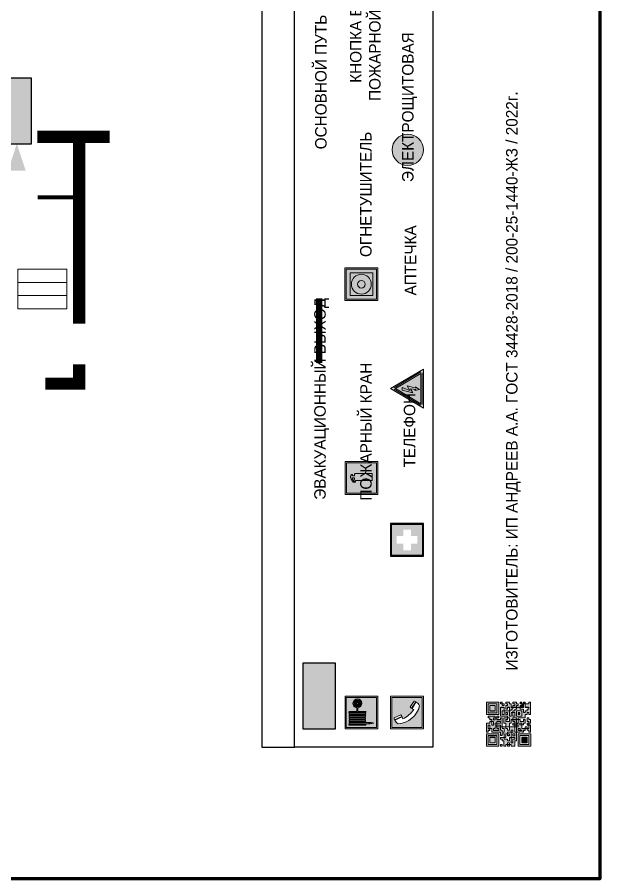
# Model space of a CAD drawing. Header units: millimetres. Extents: x 13810 to 67229, y 12374 to 21950.
# Drawn here: x 19878.1 to 20020.4, y 20266.5 to 20477 of the extents above; entities that cross this region are included whole.
import ezdxf

# ---------------------------------------------------------------- set-up
doc = ezdxf.new("R2010")
doc.units = ezdxf.units.MM
doc.layers.add('План_Штампы', color=7, linetype='Continuous')
doc.styles.add('обычный', font='arial.ttf')

# ---------------------------------------------------------------- blocks, each defined once
blk = doc.blocks.new('A$C7B4425F7')
at = {"true_color": 0xffffff}
blk.add_hatch(color=7, dxfattribs=at).paths.add_polyline_path([(0, 0), (-16, 0), (-16, -8), (0, -8)])
h = blk.add_hatch(color=126)
h.paths.add_polyline_path([(-0.2, -0.2), (-15.8, -0.2), (-15.8, -7.8), (-0.2, -7.8)])
h.paths.add_polyline_path([(-11.76, -2.03), (-11.76, -3.66), (-11.17, -3.66, -0.568275), (-11.17, -6.18), (-12.58, -6.18), (-12.58, -2.03)], flags=16)
h.paths.add_polyline_path([(-13.33, -4.12, -0.495768), (-13.59, -6.18), (-15.03, -6.18), (-15.03, -2.03), (-13.59, -2.03, -0.487973)], flags=16)
h.paths.add_polyline_path([(-10.25, -2.03), (-9.48, -2.03), (-9.48, -6.18), (-10.25, -6.18)], flags=16)
h.paths.add_polyline_path([(-13.84, -3.69), (-14.24, -3.69), (-14.24, -3.03), (-13.9, -3.03, -0.692621)], flags=0)
h.paths.add_polyline_path([(-9.15, -2.03), (-8.4, -2.03), (-8.04, -3.07), (-7.68, -2.03), (-6.93, -2.03), (-7.64, -4.1), (-6.93, -6.18), (-7.68, -6.18), (-8.04, -5.14), (-8.4, -6.18), (-9.15, -6.18), (-8.44, -4.1)], flags=16)
h.paths.add_polyline_path([(-11.76, -4.46), (-11.42, -4.46, -0.692621), (-11.36, -5.12), (-11.76, -5.12)], flags=0)
h.paths.add_polyline_path([(-13.9, -5.2), (-14.24, -5.2), (-14.24, -4.55), (-13.84, -4.55, -0.708038)], flags=0)
edge = h.paths.add_edge_path(flags=16)
edge.add_ellipse((-5.51, -4.08), major_axis=(0, 2.05), ratio=0.586184, start_angle=0, end_angle=360)
edge = h.paths.add_edge_path(flags=0)
edge.add_ellipse((-5.51, -4.08), major_axis=(0, 1.14), ratio=0.454828, start_angle=0, end_angle=360)
h.paths.add_polyline_path([(-4.13, -4.96, 0.377264), (-3.48, -4.52, 0.0555), (-3.16, -2.03), (-1.66, -2.03), (-1.66, -4.96), (-0.96, -4.96), (-0.96, -7.01), (-1.75, -7.01), (-1.75, -6.18), (-3.3, -6.18), (-3.3, -7.02), (-4.13, -7.02)], flags=16)
h.paths.add_polyline_path([(-2.73, -2.91), (-2.28, -2.91), (-2.28, -4.96), (-3.05, -4.96, 0.079136)], flags=0)
at = {"color": 126}
blk.add_lwpolyline([(-16, -8), (0, -8), (0, 0), (-16, 0)], close=True, dxfattribs=at)
blk = doc.blocks.new('QR')
at = {"lineweight": 0}
h = blk.add_hatch(color=256, dxfattribs=at)
h.dxf.hatch_style = 1
h.paths.add_polyline_path([(9241.16, 2687.38), (9242.01, 2687.38), (9242.01, 2687.83), (9241.59, 2687.83), (9241.59, 2688.68), (9239.45, 2688.68), (9239.45, 2688.25), (9239.86, 2688.25), (9239.86, 2687.83), (9240.29, 2687.83), (9240.29, 2688.25), (9241.16, 2688.25), (9241.16, 2687.83), (9240.29, 2687.83), (9240.29, 2687.38), (9239.45, 2687.38), (9239.45, 2685.22), (9238.57, 2685.22), (9238.57, 2684.8), (9239.02, 2684.8), (9239.02, 2684.37), (9238.13, 2684.37), (9238.13, 2683.92), (9239.02, 2683.92), (9239.02, 2683.5), (9239.44, 2683.5), (9239.44, 2682.64), (9239.87, 2682.64), (9239.87, 2682.18), (9239.44, 2682.18), (9239.44, 2682.64), (9238.13, 2682.64), (9238.13, 2681.76), (9237.71, 2681.76), (9237.71, 2682.64), (9238.13, 2682.64), (9238.13, 2683.07), (9237.27, 2683.07), (9237.27, 2683.51), (9237.71, 2683.51), (9237.71, 2684.37), (9238.13, 2684.37), (9238.13, 2685.22), (9237.71, 2685.22), (9237.71, 2684.8), (9237.28, 2684.8), (9237.28, 2684.38), (9235.98, 2684.38), (9235.98, 2683.92), (9236.4, 2683.92), (9236.4, 2683.49), (9236.84, 2683.49), (9236.84, 2683.07), (9236.4, 2683.07), (9236.4, 2682.64), (9235.98, 2682.64), (9235.98, 2681.76), (9237.29, 2681.76), (9237.29, 2681.33), (9239.43, 2681.33), (9239.43, 2681.76), (9240.74, 2681.76), (9240.74, 2683.05), (9239.87, 2683.05), (9239.87, 2683.5), (9240.29, 2683.5), (9240.29, 2683.91), (9240.74, 2683.91), (9240.74, 2684.81), (9240.29, 2684.81), (9240.29, 2684.79), (9240.29, 2684.37), (9239.45, 2684.37), (9239.45, 2684.8), (9239.87, 2684.8), (9239.87, 2685.21), (9240.74, 2685.21), (9240.74, 2686.1), (9240.29, 2686.1), (9240.29, 2685.64), (9239.86, 2685.64), (9239.86, 2686.95), (9240.29, 2686.95), (9240.29, 2686.52), (9240.74, 2686.52), (9240.74, 2686.1), (9241.16, 2686.1), (9241.16, 2686.53), (9241.59, 2686.53), (9241.59, 2686.1), (9242.02, 2686.1), (9242.02, 2685.21), (9241.59, 2685.21), (9241.59, 2686.1), (9241.16, 2686.1), (9241.16, 2685.21), (9240.74, 2685.21), (9240.74, 2684.81), (9242.89, 2684.81), (9242.89, 2685.22), (9242.47, 2685.22), (9242.47, 2686.11), (9242.89, 2686.11), (9242.89, 2686.52), (9242.46, 2686.52), (9242.46, 2686.95), (9242.89, 2686.95), (9242.89, 2686.52), (9243.32, 2686.52), (9243.32, 2688.26), (9242.9, 2688.26), (9242.9, 2687.83), (9242.47, 2687.83), (9242.47, 2687.38), (9242.01, 2687.38), (9242.01, 2686.94), (9241.16, 2686.94)])
h.paths.add_polyline_path([(9239.02, 2682.18), (9239.02, 2681.76), (9238.54, 2681.76), (9238.54, 2682.18)], flags=16)
h.paths.add_polyline_path([(9237.27, 2682.65), (9237.27, 2682.19), (9236.83, 2682.19), (9236.83, 2682.65)], flags=16)
h = blk.add_hatch(color=256, dxfattribs=at)
h.dxf.hatch_style = 1
h.paths.add_polyline_path([(9238.15, 2687.83), (9236.83, 2687.83), (9236.83, 2686.52), (9238.15, 2686.52)], flags=0)
h.paths.add_polyline_path([(9239.01, 2685.65), (9239.01, 2688.68), (9235.98, 2688.68), (9235.98, 2685.65)])
h.paths.add_polyline_path([(9236.41, 2686.1), (9236.41, 2688.26), (9238.56, 2688.26), (9238.56, 2686.1)], flags=16)
h.paths.add_polyline_path([(9236.83, 2686.52), (9236.83, 2687.83), (9238.15, 2687.83), (9238.15, 2686.52)], flags=0)
h = blk.add_hatch(color=256, dxfattribs=at)
h.dxf.hatch_style = 1
h.paths.add_polyline_path([(9238.15, 2686.52), (9238.15, 2687.83), (9236.83, 2687.83), (9236.83, 2686.52)])
h.paths.add_polyline_path([(9245.91, 2686.52), (9245.91, 2687.83), (9244.59, 2687.83), (9244.59, 2686.52)], flags=0)
h.paths.add_polyline_path([(9246.77, 2685.65), (9246.77, 2688.68), (9243.74, 2688.68), (9243.74, 2685.65)])
h.paths.add_polyline_path([(9244.17, 2686.1), (9244.17, 2688.26), (9246.32, 2688.26), (9246.32, 2686.1)], flags=16)
h.paths.add_polyline_path([(9244.59, 2686.52), (9244.59, 2687.83), (9245.91, 2687.83), (9245.91, 2686.52)], flags=0)
h = blk.add_hatch(color=256, dxfattribs=at)
h.dxf.hatch_style = 1
h.paths.add_polyline_path([(9240.75, 2681.76), (9240.75, 2681.35), (9241.17, 2681.35), (9241.17, 2681.76)])
h.paths.add_polyline_path([(9241.6, 2682.18), (9241.17, 2682.18), (9241.17, 2681.76), (9241.6, 2681.76)])
h.paths.add_polyline_path([(9242.47, 2681.34), (9242.47, 2682.19), (9242.02, 2682.19), (9242.02, 2681.76), (9241.6, 2681.76), (9241.6, 2681.34)])
h.paths.add_polyline_path([(9239.87, 2678.3), (9239.44, 2678.3), (9239.44, 2677.89), (9241.17, 2677.89), (9241.17, 2678.3), (9240.28, 2678.3), (9240.28, 2678.73), (9239.87, 2678.73)])
h.paths.add_polyline_path([(9240.75, 2678.73), (9240.75, 2679.19), (9240.28, 2679.19), (9240.28, 2678.73)])
h.paths.add_polyline_path([(9241.6, 2678.73), (9241.17, 2678.73), (9241.17, 2678.3), (9241.6, 2678.3)])
h.paths.add_polyline_path([(9242.02, 2678.3), (9241.6, 2678.3), (9241.6, 2677.89), (9242.48, 2677.89), (9242.48, 2678.31), (9242.9, 2678.31), (9242.9, 2678.73), (9242.02, 2678.73)])
h.paths.add_polyline_path([(9246.36, 2684.37), (9246.36, 2684.79), (9245.93, 2684.79), (9245.93, 2684.37)])
h.paths.add_polyline_path([(9246.78, 2685.2), (9246.36, 2685.2), (9246.36, 2684.79), (9246.78, 2684.79)])
h.paths.add_polyline_path([(9245.91, 2687.83), (9244.59, 2687.83), (9244.59, 2686.52), (9245.91, 2686.52)])
h = blk.add_hatch(color=256, dxfattribs=at)
h.dxf.hatch_style = 1
h.paths.add_polyline_path([(9243.32, 2686.11), (9242.89, 2686.11), (9242.89, 2685.64), (9243.32, 2685.64)])
h.paths.add_polyline_path([(9239.02, 2683.07), (9239.02, 2683.5), (9238.56, 2683.5), (9238.56, 2683.07)])
h.paths.add_polyline_path([(9236.4, 2684.8), (9236.4, 2685.22), (9235.98, 2685.22), (9235.98, 2684.8)])
h.paths.add_polyline_path([(9236.4, 2683.07), (9236.4, 2683.49), (9235.98, 2683.49), (9235.98, 2683.07)])
h = blk.add_hatch(color=256, dxfattribs=at)
h.dxf.hatch_style = 1
h.paths.add_polyline_path([(9243.32, 2682.64), (9243.32, 2683.07), (9244.62, 2683.07), (9244.62, 2684.37), (9243.74, 2684.37), (9243.74, 2684.8), (9244.62, 2684.8), (9244.62, 2684.37), (9245.48, 2684.37), (9245.48, 2685.22), (9243.32, 2685.22), (9243.32, 2683.5), (9242.89, 2683.5), (9242.89, 2683.06), (9242.01, 2683.06), (9242.01, 2683.91), (9242.47, 2683.91), (9242.47, 2683.5), (9242.89, 2683.5), (9242.89, 2684.38), (9241.59, 2684.38), (9241.59, 2683.91), (9240.74, 2683.91), (9240.74, 2683.05), (9241.59, 2683.05), (9241.59, 2682.64), (9242.47, 2682.64), (9242.47, 2682.19), (9242.91, 2682.19), (9242.91, 2681.34), (9242.48, 2681.34), (9242.48, 2680.91), (9242.91, 2680.91), (9242.91, 2679.17), (9243.75, 2679.17), (9243.75, 2678.73), (9244.2, 2678.73), (9244.2, 2678.3), (9243.75, 2678.3), (9243.75, 2677.88), (9246.78, 2677.88), (9246.78, 2678.3), (9246.35, 2678.3), (9246.35, 2679.19), (9245.48, 2679.19), (9245.48, 2678.31), (9245.05, 2678.31), (9245.05, 2678.73), (9244.62, 2678.73), (9244.62, 2679.19), (9244.2, 2679.19), (9244.2, 2679.61), (9245.05, 2679.61), (9245.05, 2680.46), (9245.48, 2680.46), (9245.48, 2681.34), (9245.04, 2681.34), (9245.04, 2681.76), (9244.63, 2681.76), (9244.63, 2682.19), (9244.21, 2682.19), (9244.21, 2681.76), (9243.32, 2681.76), (9243.32, 2682.19), (9244.21, 2682.19), (9244.21, 2682.64)])
h.paths.add_polyline_path([(9243.75, 2683.49), (9243.75, 2683.92), (9244.21, 2683.92), (9244.21, 2683.49)], flags=16)
h.paths.add_polyline_path([(9243.32, 2681.34), (9244.63, 2681.34), (9244.63, 2680.04), (9243.32, 2680.04)], flags=16)
h.paths.add_polyline_path([(9243.76, 2680.89), (9244.18, 2680.89), (9244.18, 2680.48), (9243.76, 2680.48)], flags=0)
h = blk.add_hatch(color=256, dxfattribs=at)
h.dxf.hatch_style = 1
h.paths.add_polyline_path([(9246.36, 2683.07), (9246.78, 2683.07), (9246.78, 2683.92), (9246.36, 2683.92), (9246.36, 2683.49), (9245.92, 2683.49), (9245.92, 2683.92), (9245.06, 2683.92), (9245.06, 2683.49), (9245.48, 2683.49), (9245.48, 2683.07), (9244.62, 2683.07), (9244.62, 2682.65), (9245.05, 2682.65), (9245.05, 2682.18), (9245.48, 2682.18), (9245.48, 2682.65), (9246.36, 2682.65)])
h.paths.add_polyline_path([(9246.78, 2682.18), (9246.36, 2682.18), (9246.36, 2681.75), (9245.92, 2681.75), (9245.92, 2682.18), (9245.48, 2682.18), (9245.48, 2681.34), (9245.48, 2681.34), (9245.94, 2681.34), (9245.94, 2680.91), (9246.36, 2680.91), (9246.36, 2681.34), (9246.78, 2681.34)])
h = blk.add_hatch(color=256, dxfattribs=at)
h.dxf.hatch_style = 1
h.paths.add_polyline_path([(9235.98, 2680.9), (9235.98, 2677.86), (9239.02, 2677.86), (9239.02, 2680.9)])
h.paths.add_polyline_path([(9238.57, 2680.48), (9238.57, 2678.32), (9236.41, 2678.32), (9236.41, 2680.48)], flags=16)
h.paths.add_polyline_path([(9238.15, 2680.05), (9238.15, 2678.74), (9236.83, 2678.74), (9236.83, 2680.05)], flags=0)
h = blk.add_hatch(color=256, dxfattribs=at)
h.dxf.hatch_style = 1
h.paths.add_polyline_path([(9238.15, 2680.05), (9236.83, 2680.05), (9236.83, 2678.74), (9238.15, 2678.74)])
h = blk.add_hatch(color=256, dxfattribs=at)
h.dxf.hatch_style = 1
h.paths.add_polyline_path([(9242.02, 2680.46), (9242.48, 2680.46), (9242.48, 2680.91), (9241.58, 2680.91), (9241.58, 2681.35), (9241.17, 2681.35), (9241.17, 2680.91), (9240.75, 2680.91), (9240.75, 2681.33), (9239.43, 2681.33), (9239.43, 2680.46), (9239.86, 2680.46), (9239.86, 2680.92), (9240.3, 2680.92), (9240.3, 2680.46), (9239.86, 2680.46), (9239.86, 2680.04), (9239.44, 2680.04), (9239.44, 2679.62), (9239.86, 2679.62), (9239.86, 2679.19), (9240.29, 2679.19), (9240.29, 2680.03), (9241.18, 2680.03), (9241.18, 2680.47), (9241.6, 2680.47), (9241.6, 2680.03), (9241.18, 2680.03), (9241.18, 2679.61), (9241.6, 2679.61), (9241.6, 2679.19), (9242.47, 2679.19), (9242.47, 2679.6), (9242.02, 2679.6)])
h = blk.add_hatch(color=256, dxfattribs=at)
h.dxf.hatch_style = 1
h.paths.add_polyline_path([(9244.18, 2680.48), (9244.18, 2680.89), (9243.76, 2680.89), (9243.76, 2680.48)])
h = blk.add_hatch(color=256, dxfattribs=at)
h.dxf.hatch_style = 1
h.paths.add_polyline_path([(9245.93, 2680.04), (9245.93, 2680.46), (9245.48, 2680.46), (9245.48, 2679.62), (9246.35, 2679.62), (9246.35, 2680.04)])
h.paths.add_polyline_path([(9246.78, 2680.04), (9246.78, 2680.46), (9246.35, 2680.46), (9246.35, 2680.04)])
h.paths.add_polyline_path([(9246.78, 2679.18), (9246.78, 2679.62), (9246.35, 2679.62), (9246.35, 2679.18)])
for points in [[(9237.71, 2685.22), (9238.13, 2685.22), (9238.13, 2684.37), (9237.71, 2684.37), (9237.71, 2683.51), (9237.27, 2683.51), (9237.27, 2683.07), (9238.13, 2683.07), (9238.13, 2682.64), (9237.71, 2682.64), (9237.71, 2681.76), (9238.13, 2681.76), (9238.13, 2682.64), (9239.44, 2682.64), (9239.44, 2683.5), (9239.02, 2683.5), (9239.02, 2683.07), (9238.56, 2683.07), (9238.56, 2683.5), (9239.02, 2683.5), (9239.02, 2683.92), (9238.13, 2683.92), (9238.13, 2684.37), (9239.02, 2684.37), (9239.02, 2684.8), (9238.57, 2684.8), (9238.57, 2685.22), (9239.45, 2685.22), (9239.45, 2687.38), (9240.29, 2687.38), (9240.29, 2687.83), (9239.86, 2687.83), (9239.86, 2688.25), (9239.45, 2688.25), (9239.45, 2688.68), (9241.59, 2688.68), (9241.59, 2687.83), (9242.01, 2687.83), (9242.01, 2687.38), (9242.47, 2687.38), (9242.47, 2687.83), (9242.9, 2687.83), (9242.9, 2688.26), (9243.32, 2688.26), (9243.32, 2686.52), (9242.89, 2686.52), (9242.89, 2686.11), (9243.32, 2686.11), (9243.32, 2685.64), (9242.89, 2685.64), (9242.89, 2686.11), (9242.47, 2686.11), (9242.47, 2685.22), (9242.89, 2685.22), (9242.89, 2684.81), (9240.74, 2684.81), (9240.74, 2683.91), (9241.59, 2683.91), (9241.59, 2684.38), (9242.89, 2684.38), (9242.89, 2683.5), (9242.47, 2683.5), (9242.47, 2683.91), (9242.01, 2683.91), (9242.01, 2683.06), (9242.89, 2683.06), (9242.89, 2683.5), (9243.32, 2683.5), (9243.32, 2685.22), (9245.48, 2685.22), (9245.48, 2684.37), (9244.62, 2684.37), (9244.62, 2683.07), (9245.48, 2683.07), (9245.48, 2683.49), (9245.06, 2683.49), (9245.06, 2683.92), (9245.92, 2683.92), (9245.92, 2683.49), (9246.36, 2683.49), (9246.36, 2683.92), (9246.78, 2683.92), (9246.78, 2683.07), (9246.36, 2683.07), (9246.36, 2682.65), (9245.48, 2682.65), (9245.48, 2682.18), (9245.92, 2682.18), (9245.92, 2681.75), (9246.36, 2681.75), (9246.36, 2682.18), (9246.78, 2682.18), (9246.78, 2681.34), (9246.36, 2681.34), (9246.36, 2680.91), (9245.94, 2680.91), (9245.94, 2681.34), (9245.48, 2681.34), (9245.48, 2680.46), (9245.93, 2680.46), (9245.93, 2680.04), (9246.35, 2680.04), (9246.35, 2680.46), (9246.78, 2680.46), (9246.78, 2680.04), (9246.78, 2680.04), (9246.35, 2680.04), (9246.35, 2679.62), (9246.78, 2679.62), (9246.78, 2679.18), (9246.35, 2679.18), (9246.35, 2678.3), (9246.78, 2678.3), (9246.78, 2677.88), (9243.75, 2677.88), (9243.75, 2678.3), (9244.2, 2678.3), (9244.2, 2678.73), (9243.75, 2678.73), (9243.75, 2679.17), (9242.91, 2679.17), (9242.91, 2680.91), (9242.48, 2680.91), (9242.48, 2680.46), (9242.02, 2680.46), (9242.02, 2679.6), (9242.47, 2679.6), (9242.47, 2679.19), (9241.6, 2679.19), (9241.6, 2679.61), (9241.18, 2679.61), (9241.18, 2680.03), (9240.29, 2680.03), (9240.29, 2679.19), (9240.75, 2679.19), (9240.75, 2678.73), (9240.28, 2678.73), (9240.28, 2678.3), (9241.17, 2678.3), (9241.17, 2678.73), (9241.6, 2678.73), (9241.6, 2678.3), (9242.02, 2678.3), (9242.02, 2678.73), (9242.9, 2678.73), (9242.9, 2678.31), (9242.48, 2678.31), (9242.48, 2677.89), (9241.6, 2677.89), (9241.6, 2678.3), (9241.17, 2678.3), (9241.17, 2677.89), (9239.44, 2677.89), (9239.44, 2678.3), (9239.87, 2678.3), (9239.87, 2678.73), (9240.28, 2678.73), (9240.28, 2679.19), (9240.29, 2679.19), (9239.86, 2679.19), (9239.86, 2679.62), (9239.44, 2679.62), (9239.44, 2680.04), (9239.86, 2680.04), (9239.86, 2680.46), (9239.43, 2680.46), (9239.43, 2681.33), (9237.29, 2681.33), (9237.29, 2681.76), (9235.98, 2681.76), (9235.98, 2682.64), (9236.4, 2682.64), (9236.4, 2683.07), (9235.98, 2683.07), (9235.98, 2683.49), (9236.4, 2683.49), (9236.4, 2683.92), (9235.98, 2683.92), (9235.98, 2684.38), (9237.28, 2684.38), (9237.28, 2684.8), (9237.71, 2684.8), (9237.71, 2685.22), (9237.92, 2685.22)], [(9240.74, 2686.1), (9240.74, 2686.52), (9240.29, 2686.52), (9240.29, 2686.95), (9239.86, 2686.95), (9239.86, 2685.64), (9240.29, 2685.64), (9240.29, 2686.1), (9240.74, 2686.1), (9240.74, 2686.52)], [(9240.74, 2685.21), (9239.87, 2685.21), (9239.87, 2684.8), (9239.45, 2684.8), (9239.45, 2684.37), (9240.29, 2684.37), (9240.29, 2684.79), (9240.29, 2684.81), (9240.74, 2684.81), (9240.74, 2685.21), (9239.87, 2685.21)], [(9244.62, 2684.37), (9244.62, 2684.8), (9243.74, 2684.8), (9243.74, 2684.37), (9244.62, 2684.37)], [(9240.74, 2683.05), (9240.74, 2681.76), (9239.43, 2681.76), (9239.43, 2681.33), (9240.75, 2681.33), (9240.75, 2681.35), (9240.75, 2680.91), (9241.17, 2680.91), (9241.17, 2681.35), (9241.58, 2681.35), (9241.58, 2680.91), (9242.48, 2680.91), (9242.48, 2681.34), (9242.91, 2681.34), (9242.91, 2682.19), (9242.47, 2682.19), (9242.47, 2682.64), (9241.59, 2682.64), (9241.59, 2683.05), (9240.74, 2683.05)], [(9240.74, 2683.91), (9240.29, 2683.91), (9240.29, 2683.5), (9239.87, 2683.5), (9239.87, 2683.05), (9240.74, 2683.05), (9240.74, 2683.91)], [(9241.6, 2681.76), (9242.02, 2681.76), (9242.02, 2682.19), (9242.47, 2682.19), (9242.47, 2681.34), (9241.6, 2681.34), (9241.6, 2681.76)], [(9244.62, 2683.07), (9243.32, 2683.07), (9243.32, 2682.64), (9244.21, 2682.64), (9244.21, 2682.19), (9243.32, 2682.19), (9243.32, 2681.76), (9244.21, 2681.76), (9244.21, 2682.19), (9244.63, 2682.19), (9244.63, 2681.76), (9245.04, 2681.76), (9245.04, 2681.34), (9245.48, 2681.34)], [(9245.48, 2682.18), (9245.05, 2682.18), (9245.05, 2682.65), (9244.62, 2682.65), (9244.62, 2683.07)], [(9245.48, 2682.18), (9245.48, 2681.34)], [(9239.86, 2680.46), (9239.86, 2680.92), (9240.3, 2680.92), (9240.3, 2680.46), (9239.86, 2680.46)], [(9245.48, 2680.46), (9245.05, 2680.46), (9245.05, 2679.61), (9244.2, 2679.61), (9244.2, 2679.19), (9244.62, 2679.19), (9244.62, 2678.73), (9245.05, 2678.73), (9245.05, 2678.31), (9245.48, 2678.31), (9245.48, 2679.19), (9246.35, 2679.19), (9246.35, 2679.07)], [(9246.35, 2679.62), (9245.48, 2679.62), (9245.48, 2680.46)], [(9245.48, 2680.46), (9245.48, 2679.62), (9246.35, 2679.62), (9246.35, 2680.04), (9245.93, 2680.04), (9245.93, 2680.46), (9245.48, 2680.46), (9245.48, 2679.62)], [(9246.35, 2679.62), (9246.35, 2679.18)]]:
    blk.add_lwpolyline(points, dxfattribs=at)
for points in [[(9235.98, 2685.65), (9239.01, 2685.65), (9239.01, 2688.68), (9235.98, 2688.68)], [(9243.74, 2685.65), (9246.77, 2685.65), (9246.77, 2688.68), (9243.74, 2688.68)], [(9236.41, 2688.26), (9238.56, 2688.26), (9238.56, 2686.1), (9236.41, 2686.1)], [(9236.83, 2687.83), (9238.15, 2687.83), (9238.15, 2686.52), (9236.83, 2686.52)], [(9240.29, 2687.83), (9241.16, 2687.83), (9241.16, 2688.25), (9240.29, 2688.25)], [(9240.29, 2688.25), (9241.16, 2688.25), (9241.16, 2687.83), (9240.29, 2687.83)], [(9242.01, 2687.38), (9241.16, 2687.38), (9241.16, 2686.94), (9242.01, 2686.94)], [(9241.16, 2687.38), (9242.01, 2687.38), (9242.01, 2686.94), (9241.16, 2686.94)], [(9241.16, 2686.53), (9241.59, 2686.53), (9241.59, 2686.1), (9241.16, 2686.1)], [(9242.89, 2686.52), (9242.46, 2686.52), (9242.46, 2686.95), (9242.89, 2686.95)], [(9244.17, 2688.26), (9246.32, 2688.26), (9246.32, 2686.1), (9244.17, 2686.1)], [(9244.59, 2687.83), (9245.91, 2687.83), (9245.91, 2686.52), (9244.59, 2686.52)], [(9235.98, 2684.8), (9236.4, 2684.8), (9236.4, 2685.22), (9235.98, 2685.22)], [(9241.16, 2686.1), (9240.74, 2686.1), (9240.74, 2685.21), (9241.16, 2685.21)], [(9241.59, 2686.1), (9242.02, 2686.1), (9242.02, 2685.21), (9241.59, 2685.21)], [(9245.93, 2684.79), (9246.36, 2684.79), (9246.36, 2684.37), (9245.93, 2684.37)], [(9246.36, 2685.2), (9246.78, 2685.2), (9246.78, 2684.79), (9246.36, 2684.79)], [(9236.4, 2683.07), (9236.84, 2683.07), (9236.84, 2683.49), (9236.4, 2683.49)], [(9236.83, 2682.19), (9237.27, 2682.19), (9237.27, 2682.65), (9236.83, 2682.65)], [(9238.54, 2682.18), (9239.02, 2682.18), (9239.02, 2681.76), (9238.54, 2681.76)], [(9239.44, 2682.64), (9239.87, 2682.64), (9239.87, 2682.18), (9239.44, 2682.18)], [(9241.17, 2682.18), (9241.6, 2682.18), (9241.6, 2681.76), (9241.17, 2681.76)], [(9243.75, 2683.92), (9244.21, 2683.92), (9244.21, 2683.49), (9243.75, 2683.49)], [(9235.98, 2677.86), (9239.02, 2677.86), (9239.02, 2680.9), (9235.98, 2680.9)], [(9236.41, 2680.48), (9238.57, 2680.48), (9238.57, 2678.32), (9236.41, 2678.32)], [(9236.83, 2680.05), (9238.15, 2680.05), (9238.15, 2678.74), (9236.83, 2678.74)], [(9240.75, 2681.76), (9241.17, 2681.76), (9241.17, 2681.35), (9240.75, 2681.35)], [(9241.18, 2680.03), (9241.6, 2680.03), (9241.6, 2680.47), (9241.18, 2680.47)], [(9243.32, 2680.04), (9244.63, 2680.04), (9244.63, 2681.34), (9243.32, 2681.34)], [(9243.76, 2680.89), (9244.18, 2680.89), (9244.18, 2680.48), (9243.76, 2680.48)]]:
    blk.add_lwpolyline(points, close=True, dxfattribs=at)
blk = doc.blocks.new('A$C37112FD5')
at = {"true_color": 0xf5f5ff}
h = blk.add_hatch(color=7, dxfattribs=at)
h.dxf.hatch_style = 1
h.paths.add_polyline_path([(12.8, -7.4), (0, -7.4), (0, -20.2), (12.8, -20.2)])
h.paths.add_polyline_path([(12.29, -7.91), (12.29, -19.69), (0.51, -19.69), (0.51, -7.91)], flags=16)
h.paths.add_polyline_path([(4.98, -9.04, -0.42597), (5.17, -9.22), (5.17, -12.25), (5.17, -15.29, -0.432244), (4.98, -15.47), (4.83, -15.47, -0.42597), (4.64, -15.29), (4.64, -12.25), (4.64, -9.22, -0.432244), (4.83, -9.04)], flags=0)
h.paths.add_polyline_path([(4.28, -9.22), (4.28, -12.25), (4.28, -15.29, -0.432244), (4.09, -15.47), (3.94, -15.47, -0.42597), (3.75, -15.29), (3.75, -12.25), (3.75, -9.22, -0.432244), (3.94, -9.04), (4.09, -9.04, -0.42597)], flags=0)
h.paths.add_polyline_path([(5.72, -9.04), (5.87, -9.04, -0.42597), (6.06, -9.22), (6.06, -12.25), (6.06, -15.29, -0.432244), (5.87, -15.47), (5.72, -15.47, -0.42597), (5.53, -15.29), (5.53, -12.25), (5.53, -9.22, -0.432244)], flags=0)
h.paths.add_polyline_path([(6.42, -8.9), (6.5, -8.9, -0.42597), (6.69, -9.08), (6.69, -12.03), (8.21, -12.03, -15.824349), (8.21, -12.47), (6.69, -12.47), (6.69, -15.42, -0.432244), (6.5, -15.6), (6.42, -15.6)], flags=0)
h.paths.add_polyline_path([(3.39, -9.22), (3.39, -12.25), (3.39, -15.29, -0.432244), (3.2, -15.47), (3.05, -15.47, -0.42597), (2.85, -15.29), (2.85, -12.25), (2.85, -9.22, -0.432244), (3.05, -9.04), (3.2, -9.04, -0.42597)], flags=0)
h.paths.add_polyline_path([(2.5, -9.22), (2.5, -16.71), (1.96, -16.71), (1.96, -9.22, -0.432244), (2.15, -9.04), (2.31, -9.04, -0.42597)], flags=0)
h.paths.add_polyline_path([(1.61, -8.9), (1.61, -15.6), (1.57, -15.6, -0.42597), (1.37, -15.42), (1.37, -12.03), (1.37, -9.09, -0.432244), (1.57, -8.9)], flags=0)
h.paths.add_polyline_path([(9.76, -10.81), (9.76, -12.03), (8.49, -12.03, -0.336371)], flags=0)
h.paths.add_polyline_path([(8.49, -12.47), (9.76, -12.47), (9.76, -13.7, -0.336371)], flags=0)
h.paths.add_polyline_path([(10.11, -10.81, -0.336371), (11.38, -12.03), (10.11, -12.03)], flags=0)
h.paths.add_polyline_path([(10.11, -12.47), (11.38, -12.47, -0.336371), (10.11, -13.7)], flags=0)
h.paths.add_polyline_path([(2.5, -16.84), (2.5, -17.05), (1.97, -17.05), (1.97, -16.84)], flags=0)
h.paths.add_polyline_path([(2.5, -17.24, -0.033778), (2.24, -18.6, -0.033778), (1.97, -17.24)], flags=0)
h = blk.add_hatch(color=242)
h.dxf.hatch_style = 1
h.paths.add_polyline_path([(12.29, -7.91), (0.51, -7.91), (0.51, -19.69), (12.29, -19.69)])
h.paths.add_polyline_path([(6.42, -15.6), (6.42, -8.9), (6.5, -8.9, -0.42597), (6.69, -9.08), (6.69, -12.03), (8.21, -12.03, -15.824349), (8.21, -12.47), (6.69, -12.47), (6.69, -15.42, -0.432244), (6.5, -15.6)], flags=16)
h.paths.add_polyline_path([(5.87, -15.47), (5.72, -15.47, -0.42597), (5.53, -15.29), (5.53, -12.25), (5.53, -9.22, -0.432244), (5.72, -9.04), (5.87, -9.04, -0.42597), (6.06, -9.22), (6.06, -12.25), (6.06, -15.29, -0.432244)], flags=16)
h.paths.add_polyline_path([(4.98, -15.47), (4.83, -15.47, -0.42597), (4.64, -15.29), (4.64, -12.25), (4.64, -9.22, -0.432244), (4.83, -9.04), (4.98, -9.04, -0.42597), (5.17, -9.22), (5.17, -12.25), (5.17, -15.29, -0.432244)], flags=16)
h.paths.add_polyline_path([(4.09, -15.47), (3.94, -15.47, -0.42597), (3.75, -15.29), (3.75, -12.25), (3.75, -9.22, -0.432244), (3.94, -9.04), (4.09, -9.04, -0.42597), (4.28, -9.22), (4.28, -12.25), (4.28, -15.29, -0.432244)], flags=16)
h.paths.add_polyline_path([(3.2, -15.47), (3.05, -15.47, -0.42597), (2.85, -15.29), (2.85, -12.25), (2.85, -9.22, -0.432244), (3.05, -9.04), (3.2, -9.04, -0.42597), (3.39, -9.22), (3.39, -12.25), (3.39, -15.29, -0.432244)], flags=16)
h.paths.add_polyline_path([(2.5, -17.05), (1.97, -17.05), (1.97, -16.84), (2.5, -16.84)], flags=16)
h.paths.add_polyline_path([(2.5, -17.24, -0.033778), (2.24, -18.6, -0.033778), (1.97, -17.24)], flags=16)
h.paths.add_polyline_path([(2.5, -16.71), (1.96, -16.71), (1.96, -9.22, -0.432244), (2.15, -9.04), (2.31, -9.04, -0.42597), (2.5, -9.22)], flags=16)
h.paths.add_polyline_path([(1.61, -15.6), (1.57, -15.6, -0.42597), (1.37, -15.42), (1.37, -12.03), (1.37, -9.09, -0.432244), (1.57, -8.9), (1.61, -8.9)], flags=16)
h.paths.add_polyline_path([(8.49, -12.47), (9.76, -12.47), (9.76, -13.7, -0.336371)], flags=0)
h.paths.add_polyline_path([(10.11, -13.7), (10.11, -12.47), (11.38, -12.47, -0.336371)], flags=0)
h.paths.add_polyline_path([(8.49, -12.03, -0.336371), (9.76, -10.81), (9.76, -12.03)], flags=0)
h.paths.add_polyline_path([(10.11, -12.03), (10.11, -10.81, -0.336371), (11.38, -12.03)], flags=0)
h = blk.add_hatch(color=7, dxfattribs=at)
h.dxf.hatch_style = 1
h.paths.add_polyline_path([(1.61, -8.9), (1.57, -8.9, 0.432244), (1.37, -9.09), (1.37, -12.03), (1.37, -15.42, 0.42597), (1.57, -15.6), (1.61, -15.6)])
h.paths.add_polyline_path([(2.5, -9.22, 0.42597), (2.31, -9.04), (2.15, -9.04, 0.432244), (1.96, -9.22), (1.96, -16.71), (2.5, -16.71)])
h.paths.add_polyline_path([(2.5, -16.84), (1.97, -16.84), (1.97, -17.05), (2.5, -17.05)])
h.paths.add_polyline_path([(2.5, -17.24), (1.97, -17.24, 0.033778), (2.24, -18.6, 0.033778)])
h.paths.add_polyline_path([(3.39, -12.25), (3.39, -9.22, 0.42597), (3.2, -9.04), (3.05, -9.04, 0.432244), (2.85, -9.22), (2.85, -12.25), (2.85, -15.29, 0.42597), (3.05, -15.47), (3.2, -15.47, 0.432244), (3.39, -15.29)])
h.paths.add_polyline_path([(4.28, -12.25), (4.28, -9.22, 0.42597), (4.09, -9.04), (3.94, -9.04, 0.432244), (3.75, -9.22), (3.75, -12.25), (3.75, -15.29, 0.42597), (3.94, -15.47), (4.09, -15.47, 0.432244), (4.28, -15.29)])
h.paths.add_polyline_path([(5.17, -12.25), (5.17, -9.22, 0.42597), (4.98, -9.04), (4.83, -9.04, 0.432244), (4.64, -9.22), (4.64, -12.25), (4.64, -15.29, 0.42597), (4.83, -15.47), (4.98, -15.47, 0.432244), (5.17, -15.29)])
h.paths.add_polyline_path([(6.06, -12.25), (6.06, -9.22, 0.42597), (5.87, -9.04), (5.72, -9.04, 0.432244), (5.53, -9.22), (5.53, -12.25), (5.53, -15.29, 0.42597), (5.72, -15.47), (5.87, -15.47, 0.432244), (6.06, -15.29)])
h.paths.add_polyline_path([(6.69, -12.47), (8.21, -12.47, 15.824349), (8.21, -12.03), (6.69, -12.03), (6.69, -9.08, 0.42597), (6.5, -8.9), (6.42, -8.9), (6.42, -15.6), (6.5, -15.6, 0.432244), (6.69, -15.42)])
h.paths.add_polyline_path([(8.49, -12.47), (9.76, -12.47), (9.76, -13.7, -0.336371)], flags=16)
h.paths.add_polyline_path([(8.49, -12.03, -0.336371), (9.76, -10.81), (9.76, -12.03)], flags=16)
h.paths.add_polyline_path([(10.11, -12.47), (11.38, -12.47, -0.336371), (10.11, -13.7)], flags=16)
h.paths.add_polyline_path([(10.11, -12.03), (10.11, -10.81, -0.336371), (11.38, -12.03)], flags=16)
h = blk.add_hatch(color=242)
h.dxf.hatch_style = 1
h.paths.add_polyline_path([(9.76, -10.81, 0.336371), (8.49, -12.03), (9.76, -12.03)])
h.paths.add_polyline_path([(10.11, -10.81), (10.11, -12.03), (11.38, -12.03, 0.336371)])
h.paths.add_polyline_path([(11.38, -12.47), (10.11, -12.47), (10.11, -13.7, 0.336371)])
h.paths.add_polyline_path([(9.76, -12.47), (8.49, -12.47, 0.336371), (9.76, -13.7)])
at = {"color": 242, "lineweight": 5}
for p, q in [((0, -20.2), (0, -7.4)), ((0, -7.4), (12.8, -7.4)), ((1.37, -12.03), (1.37, -9.08)), ((1.57, -8.9), (1.61, -8.9)), ((1.61, -8.9), (1.61, -15.6)), ((1.96, -16.71), (1.96, -9.22)), ((2.15, -9.04), (2.31, -9.04)), ((2.5, -16.71), (2.5, -9.22)), ((2.85, -12.25), (2.85, -9.22)), ((3.05, -9.04), (3.2, -9.04)), ((3.39, -12.25), (3.39, -9.22)), ((3.75, -12.25), (3.75, -9.22)), ((3.94, -9.04), (4.09, -9.04)), ((4.28, -12.25), (4.28, -9.22)), ((4.64, -12.25), (4.64, -9.22)), ((4.83, -9.04), (4.98, -9.04)), ((5.17, -12.25), (5.17, -9.22)), ((5.53, -12.25), (5.53, -9.22)), ((5.72, -9.04), (5.87, -9.04)), ((6.06, -12.25), (6.06, -9.22)), ((6.42, -8.9), (6.42, -15.6)), ((6.5, -8.9), (6.42, -8.9)), ((6.69, -12.03), (6.69, -9.08)), ((12.8, -20.2), (12.8, -7.4)), ((1.37, -12.03), (1.37, -15.42)), ((2.85, -12.25), (2.85, -15.29)), ((3.39, -12.25), (3.39, -15.29)), ((3.75, -12.25), (3.75, -15.29)), ((4.28, -12.25), (4.28, -15.29)), ((4.64, -12.25), (4.64, -15.29)), ((5.17, -12.25), (5.17, -15.29)), ((5.53, -12.25), (5.53, -15.29)), ((6.06, -12.25), (6.06, -15.29)), ((8.21, -12.03), (6.69, -12.03)), ((8.21, -12.47), (6.69, -12.47)), ((6.69, -12.47), (6.69, -15.42)), ((9.76, -12.03), (8.49, -12.03)), ((9.76, -12.47), (8.49, -12.47)), ((9.76, -10.81), (9.76, -12.03)), ((9.76, -12.47), (9.76, -13.7)), ((10.11, -10.81), (10.11, -12.03)), ((11.38, -12.03), (10.11, -12.03)), ((11.38, -12.47), (10.11, -12.47)), ((10.11, -12.47), (10.11, -13.7)), ((1.57, -15.6), (1.61, -15.6)), ((1.96, -16.71), (2.5, -16.71)), ((1.97, -16.84), (2.5, -16.84)), ((1.97, -17.05), (1.97, -16.84)), ((2.5, -16.84), (2.5, -17.05)), ((3.05, -15.47), (3.2, -15.47)), ((3.94, -15.47), (4.09, -15.47)), ((4.83, -15.47), (4.98, -15.47)), ((5.72, -15.47), (5.87, -15.47)), ((6.42, -15.6), (6.5, -15.6)), ((0, -20.2), (12.8, -20.2)), ((2.5, -17.05), (1.97, -17.05)), ((1.97, -17.24), (2.5, -17.24))]:
    blk.add_line(p, q, dxfattribs=at)
blk.add_lwpolyline([(0.51, -7.91), (12.29, -7.91), (12.29, -19.69), (0.51, -19.69)], close=True, dxfattribs=at)
for centre, radius, start, end in [((1.56, -9.09), 0.182, 87.1027, 180.6071), ((2.15, -9.22), 0.182, 87.1027, 180.6071), ((2.32, -9.22), 0.182, 359.3929, 92.8973), ((3.04, -9.22), 0.182, 87.1027, 180.6071), ((3.21, -9.22), 0.182, 359.3929, 92.8973), ((3.93, -9.22), 0.182, 87.1027, 180.6071), ((4.1, -9.22), 0.182, 359.3929, 92.8973), ((4.82, -9.22), 0.182, 87.1027, 180.6071), ((4.99, -9.22), 0.182, 359.3929, 92.8973), ((5.71, -9.22), 0.182, 87.1027, 180.6071), ((5.88, -9.22), 0.182, 359.3929, 92.8973), ((6.51, -9.09), 0.182, 359.3929, 92.8973), ((9.93, -12.25), 1.74, 187.2319, 172.7681), ((9.93, -12.25), 1.46, 96.9927, 171.3585), ((9.93, -12.25), 1.46, 188.6415, 263.0073), ((9.93, -12.25), 1.46, 8.6415, 83.0073), ((9.93, -12.25), 1.46, 276.9927, 351.3585), ((1.56, -15.42), 0.182, 179.3929, 272.8973), ((3.04, -15.29), 0.182, 179.3929, 272.8973), ((3.21, -15.29), 0.182, 267.1027, 0.6071), ((3.93, -15.29), 0.182, 179.3929, 272.8973), ((4.1, -15.29), 0.182, 267.1027, 0.6071), ((4.82, -15.29), 0.182, 179.3929, 272.8973), ((4.99, -15.29), 0.182, 267.1027, 0.6071), ((5.71, -15.29), 0.182, 179.3929, 272.8973), ((5.88, -15.29), 0.182, 267.1027, 0.6071), ((6.51, -15.42), 0.182, 267.1027, 0.6071), ((12.17, -15.98), 10.27, 187.041, 194.7793), ((-7.7, -15.98), 10.27, 345.2207, 352.959)]:
    blk.add_arc(centre, radius, start, end, dxfattribs=at)
blk = doc.blocks.new('A$C54414219')
at = {"true_color": 0xffffff}
h = blk.add_hatch(color=7, dxfattribs=at)
h.paths.add_polyline_path([(2.39, -9.45), (2.39, -18.3), (11.23, -18.3), (11.23, -9.45)], flags=0)
h.paths.add_polyline_path([(10.71, -13.87, -1), (2.92, -13.87, -1)], flags=0)
h.paths.add_polyline_path([(8.3, -13.87, -1), (5.33, -13.87, -1)], flags=0)
h.paths.add_polyline_path([(0.41, -7.47), (0.41, -20.27), (13.21, -20.27), (13.21, -7.47)])
h.paths.add_polyline_path([(0.92, -19.77), (12.71, -19.77), (12.71, -7.98), (0.92, -7.98)], flags=16)
h.paths.add_polyline_path([(11.23, -9.45), (11.23, -18.3), (2.39, -18.3), (2.39, -9.45)], flags=0)
at = {"lineweight": 5}
h = blk.add_hatch(color=242, dxfattribs=at)
h.paths.add_polyline_path([(12.71, -7.98), (0.92, -7.98), (0.92, -19.77), (12.71, -19.77)])
h.paths.add_polyline_path([(11.23, -18.3), (2.39, -18.3), (2.39, -9.45), (11.23, -9.45)], flags=16)
h.paths.add_polyline_path([(10.71, -13.87, -1), (2.92, -13.87, -1)], flags=0)
h.paths.add_polyline_path([(8.3, -13.87, -1), (5.33, -13.87, -1)], flags=0)
at = {"true_color": 0xffffff}
h = blk.add_hatch(color=7, dxfattribs=at)
h.paths.add_polyline_path([(2.39, -9.45), (2.39, -18.3), (11.23, -18.3), (11.23, -9.45)])
h.paths.add_polyline_path([(10.71, -13.87, -1), (2.92, -13.87, -1)], flags=16)
h.paths.add_polyline_path([(8.3, -13.87, -1), (5.33, -13.87, -1)], flags=0)
at = {"lineweight": 5}
h = blk.add_hatch(color=242, dxfattribs=at)
h.paths.add_polyline_path([(2.92, -13.87, 1), (10.71, -13.87, 1)])
h.paths.add_polyline_path([(8.3, -13.87, -1), (5.33, -13.87, -1)], flags=16)
at = {"color": 242, "lineweight": 5}
for p, q in [((0.41, -20.27), (0.41, -7.47)), ((0.41, -7.47), (13.21, -7.47)), ((0.41, -7.47), (13.21, -7.47)), ((13.21, -20.27), (13.21, -7.47)), ((0.41, -20.27), (13.21, -20.27))]:
    blk.add_line(p, q, dxfattribs=at)
for points in [[(0.92, -7.98), (12.71, -7.98), (12.71, -19.77), (0.92, -19.77)], [(2.39, -9.45), (11.23, -9.45), (11.23, -18.3), (2.39, -18.3)]]:
    blk.add_lwpolyline(points, close=True, dxfattribs=at)
for radius in [3.89, 1.49]:
    blk.add_circle((6.81, -13.87), radius, dxfattribs=at)
blk = doc.blocks.new('A$C3AD82952')
at = {"true_color": 0xf5f5ff}
h = blk.add_hatch(color=7, dxfattribs=at)
h.dxf.hatch_style = 1
h.paths.add_polyline_path([(8.21, 8.73, 0.414214), (7.89, 9.05), (7.22, 9.05), (7.22, 9.92), (7.59, 9.92, 1), (7.57, 10.36), (7.22, 10.36), (7.22, 10.6), (6.43, 10.6), (6.43, 10.36), (6.01, 10.36), (4.74, 9.59), (4.74, 8.69), (4.98, 8.73), (4.98, 9.26), (6.12, 9.91), (6.43, 9.91), (6.43, 9.05), (5.76, 9.05, 0.414214), (5.44, 8.73), (5.44, 2.2), (8.21, 2.2)], flags=0)
h.paths.add_polyline_path([(12.8, 12.8), (0, 12.8), (0, 0), (12.8, 0)])
h.paths.add_polyline_path([(0.51, 12.29), (12.29, 12.29), (12.29, 0.51), (0.51, 0.51)], flags=16)
h.paths.add_polyline_path([(4.74, 9.59), (6.01, 10.36), (6.43, 10.36), (6.43, 10.6), (7.22, 10.6), (7.22, 10.36), (7.59, 10.36, -0.94586), (7.59, 9.92), (7.22, 9.92), (7.22, 9.05), (7.89, 9.05, -0.414214), (8.21, 8.73), (8.21, 2.2), (5.44, 2.2), (5.44, 8.73, -0.414214), (5.76, 9.05), (6.43, 9.05), (6.43, 9.91), (6.12, 9.91), (4.98, 9.26), (4.98, 8.73), (4.74, 8.69)], flags=0)
h = blk.add_hatch(color=242)
h.dxf.hatch_style = 1
h.paths.add_polyline_path([(12.29, 12.29), (0.51, 12.29), (0.51, 0.51), (12.29, 0.51)])
h.paths.add_polyline_path([(4.74, 8.69), (4.74, 9.59), (6.01, 10.36), (6.43, 10.36), (6.43, 10.6), (7.22, 10.6), (7.22, 10.36), (7.59, 10.36, -0.94586), (7.59, 9.92), (7.22, 9.92), (7.22, 9.05), (7.89, 9.05, -0.414214), (8.21, 8.73), (8.21, 2.2), (5.44, 2.2), (5.44, 8.73, -0.414214), (5.76, 9.05), (6.43, 9.05), (6.43, 9.91), (6.12, 9.91), (4.98, 9.26), (4.98, 8.73)], flags=16)
h = blk.add_hatch(color=7, dxfattribs=at)
h.dxf.hatch_style = 1
h.paths.add_polyline_path([(8.21, 8.73, 0.414214), (7.89, 9.05), (7.22, 9.05), (7.22, 9.92), (7.59, 9.92, 1), (7.57, 10.36), (7.22, 10.36), (7.22, 10.6), (6.43, 10.6), (6.43, 10.36), (6.01, 10.36), (4.74, 9.59), (4.74, 8.69), (4.98, 8.73), (4.98, 9.26), (6.12, 9.91), (6.43, 9.91), (6.43, 9.05), (5.76, 9.05, 0.414214), (5.44, 8.73), (5.44, 2.2), (8.21, 2.2)])
at = {"color": 242, "lineweight": 5}
for p, q in [((0, 0), (0, 12.8)), ((0, 12.8), (12.8, 12.8)), ((6.01, 10.36), (4.74, 9.59)), ((6.01, 10.36), (6.43, 10.36)), ((7.22, 10.6), (6.43, 10.6)), ((6.43, 10.6), (6.43, 10.36)), ((7.22, 10.36), (7.22, 10.6)), ((7.59, 10.36), (7.22, 10.36)), ((12.8, 0), (12.8, 12.8)), ((4.74, 9.59), (4.74, 8.69)), ((4.74, 8.69), (4.98, 8.73)), ((4.98, 9.26), (6.12, 9.91)), ((4.98, 8.73), (4.98, 9.26)), ((5.44, 2.2), (5.44, 8.73)), ((5.76, 9.05), (6.43, 9.05)), ((6.12, 9.91), (6.43, 9.91)), ((6.43, 9.91), (6.43, 9.05)), ((7.22, 9.05), (7.22, 9.92)), ((7.59, 9.92), (7.22, 9.92)), ((7.89, 9.05), (7.22, 9.05)), ((8.21, 2.2), (8.21, 8.73)), ((0, 0), (12.8, 0)), ((5.44, 2.2), (8.21, 2.2))]:
    blk.add_line(p, q, dxfattribs=at)
blk.add_lwpolyline([(0.51, 12.29), (12.29, 12.29), (12.29, 0.51), (0.51, 0.51)], close=True, dxfattribs=at)
for centre, radius, start, end in [((7.58, 10.14), 0.223, 273.1875, 86.8125), ((5.76, 8.73), 0.32, 90, 180), ((7.89, 8.73), 0.32, 0, 90)]:
    blk.add_arc(centre, radius, start, end, dxfattribs=at)
blk = doc.blocks.new('A$C456E1F9C')
at = {"lineweight": 5}
h = blk.add_hatch(color=242, dxfattribs=at)
h.paths.add_polyline_path([(0.51, -1.47), (0.51, -13.26), (12.29, -13.26), (12.29, -1.47)])
h.paths.add_polyline_path([(5.42, -4.95, -0.254479), (4.78, -5.4), (3.52, -2.53, -0.209735), (4.23, -2.4)], flags=16)
h.paths.add_polyline_path([(8.53, -8.6), (10.87, -10.17), (10.54, -10.76), (8.03, -9.13, -0.192251)], flags=16)
h.paths.add_polyline_path([(4.61, -5.49, 0.005518), (3.87, -5.72, 0.128647), (7.49, -10.01, 0.00809), (7.83, -9.33), (10.47, -10.97, -0.16736), (8.99, -12.25, -0.327862), (1.95, -3.95, -0.166952), (3.36, -2.62)], flags=16)
at = {"color": 242, "lineweight": 5}
for p, q in [((0, -13.77), (0, -0.97)), ((12.8, -0.97), (0, -0.97)), ((4.61, -5.49), (3.36, -2.62)), ((3.52, -2.53), (4.78, -5.4)), ((4.23, -2.4), (5.42, -4.95)), ((12.8, -13.77), (12.8, -0.97)), ((7.83, -9.33), (10.47, -10.97)), ((8.03, -9.13), (10.54, -10.76)), ((10.81, -10.12), (8.53, -8.6)), ((10.54, -10.76), (10.8, -10.3)), ((10.8, -10.3), (10.81, -10.12)), ((0, -13.77), (12.8, -13.77))]:
    blk.add_line(p, q, dxfattribs=at)
blk.add_lwpolyline([(0.51, -1.47), (12.29, -1.47), (12.29, -13.26), (0.51, -13.26)], close=True, dxfattribs=at)
for centre, radius, start, end in [((4.59, -5.34), 2.99, 114.2845, 152.1974), ((4.02, -3.27), 0.891, 76.3284, 123.7092), ((11.12, -3.31), 9.19, 183.9915, 256.6009), ((14.98, -39.1), 35.17, 107.1487, 108.4135), ((13.86, -0.94), 11.08, 205.5536, 234.8762), ((4.68, -4.59), 0.824, 276.9621, 334.0723), ((-13.31, 0.8), 23.44, 332.5487, 334.4027), ((8.94, -9.5), 0.989, 114.4092, 157.9388), ((7.87, -9.46), 3, 291.9291, 329.9329)]:
    blk.add_arc(centre, radius, start, end, dxfattribs=at)
blk = doc.blocks.new('A$C7B8C2D5B')
at = {"lineweight": 0}
h = blk.add_hatch(color=5, dxfattribs=at)
h.dxf.hatch_style = 1
h.paths.add_polyline_path([(1.397, -3.024, 1), (-2.112, -3.024, 1)])
at = {"color": 5, "lineweight": 0}
blk.add_circle((-0.358, -3.024), 1.755, dxfattribs=at)
blk = doc.blocks.new('A$C3E6D3DDE')
at = {"lineweight": 5}
h = blk.add_hatch(color=40, dxfattribs=at)
h.paths.add_polyline_path([(24.1, 1.45), (16.46, -11.35), (31.74, -11.35)])
h.paths.add_polyline_path([(24.09, -0.46), (30.03, -10.41), (18.14, -10.41)], flags=16)
h.paths.add_polyline_path([(24.54, -3.08), (23.41, -6.02), (25.13, -5.01), (24.33, -8.5), (24.82, -8.27), (23.79, -9.86), (23.4, -8.04), (23.8, -8.43), (24.04, -6.29), (22.39, -7.25), (23.44, -3.08)], flags=0)
h = blk.add_hatch(color=256, dxfattribs=at)
h.paths.add_polyline_path([(24.37, 0.03, 0.567511), (23.82, 0.03), (17.59, -10.4, 0.582454), (17.86, -10.88), (30.32, -10.88, 0.582149), (30.6, -10.4)])
h.paths.add_polyline_path([(24.09, -0.46), (18.14, -10.41), (30.03, -10.41)], flags=16)
h.paths.add_polyline_path([(24.54, -3.08), (23.41, -6.02), (25.13, -5.01), (24.33, -8.5), (24.82, -8.27), (23.79, -9.86), (23.4, -8.04), (23.8, -8.43), (24.04, -6.29), (22.39, -7.25), (23.44, -3.08)], flags=0)
h = blk.add_hatch(color=40, dxfattribs=at)
h.paths.add_polyline_path([(24.09, -0.46), (18.14, -10.41), (30.03, -10.41)])
h.paths.add_polyline_path([(24.82, -8.27), (23.79, -9.86), (23.4, -8.04), (23.8, -8.43), (24.04, -6.29), (22.39, -7.25), (23.44, -3.08), (24.54, -3.08), (23.41, -6.02), (25.13, -5.01), (24.33, -8.5)], flags=16)
at = {"color": 40, "lineweight": 5}
for p, q in [((16.46, -11.35), (24.1, 1.45)), ((24.1, 1.45), (31.74, -11.35))]:
    blk.add_line(p, q, dxfattribs=at)
at = {"lineweight": 5}
for p, q in [((17.59, -10.4), (23.82, 0.03)), ((24.37, 0.03), (30.6, -10.4)), ((18.14, -10.41), (24.09, -0.46)), ((23.44, -3.08), (22.39, -7.25)), ((23.41, -6.02), (24.54, -3.08)), ((24.54, -3.08), (23.44, -3.08)), ((24.09, -0.46), (30.03, -10.41)), ((22.39, -7.25), (24.04, -6.29)), ((25.13, -5.01), (23.41, -6.02)), ((24.04, -6.29), (23.8, -8.43)), ((24.33, -8.5), (25.13, -5.01)), ((23.8, -8.43), (23.4, -8.04)), ((23.4, -8.04), (23.79, -9.86)), ((23.79, -9.86), (24.82, -8.27)), ((24.82, -8.27), (24.33, -8.5)), ((17.86, -10.88), (30.32, -10.88)), ((18.14, -10.41), (30.03, -10.41))]:
    blk.add_line(p, q, dxfattribs=at)
at = {"color": 50, "lineweight": 5}
blk.add_line((31.74, -11.35), (16.46, -11.35), dxfattribs=at)
blk = doc.blocks.new('A$C18900ED3')
h = blk.add_hatch(color=126)
h.paths.add_polyline_path([(-0.18, -0.18), (-7.02, -0.18), (-7.02, -7.02), (-0.18, -7.02)])
h.paths.add_polyline_path([(-5.89, -4.46), (-5.89, -2.77), (-4.46, -2.77), (-4.46, -1.31), (-2.77, -1.31), (-2.77, -2.77), (-1.33, -2.77), (-1.33, -4.46), (-2.77, -4.46), (-2.77, -5.89), (-4.46, -5.89), (-4.46, -4.46)], flags=16)
at = {"color": 126}
for p, q in [((-7.2, 0), (-7.2, -7.2)), ((0, 0), (-7.2, 0)), ((0, -7.2), (0, 0)), ((-7.02, -7.02), (-7.02, -0.18)), ((-7.02, -0.18), (-0.18, -0.18)), ((-0.18, -0.18), (-0.18, -7.02)), ((-7.2, -7.2), (0, -7.2)), ((-0.18, -7.02), (-7.02, -7.02))]:
    blk.add_line(p, q, dxfattribs=at)

msp = doc.modelspace()

# ---------------------------------------------------------------- linework, layer by layer
at = {"color": 2, "lineweight": 100}
msp.add_lwpolyline([(19420.36, 20661.52), (20020.36, 20661.52), (20020.36, 20266.52), (19420.36, 20266.52)], close=True, dxfattribs=at)
for points in [[(19945.86, 20298.65), (19945.86, 20641.75), (19937.81, 20641.75), (19937.81, 20298.65)], [(19945.86, 20298.65), (19945.86, 20641.75), (19979.56, 20641.75), (19979.56, 20298.65)]]:
    msp.add_lwpolyline(points, close=True)
at = {"lineweight": 0}
for points, const_width in [([(19882.99, 20447.82), (19900.68, 20447.82)], 3), ([(19893.27, 20447.49), (19893.27, 20402.14)], 3), ([(19892.59, 20433.04), (19883.12, 20433.04)], 1)]:
    msp.add_lwpolyline(points, dxfattribs=dict(at, const_width=const_width))
for points in [[(19890.2, 20415.49), (19878.23, 20415.49), (19878.23, 20412.24), (19890.2, 20412.24)], [(19890.2, 20412.24), (19878.23, 20412.24), (19878.23, 20409), (19890.2, 20409)], [(19890.2, 20409), (19878.23, 20409), (19878.23, 20405.76), (19890.2, 20405.76)]]:
    msp.add_lwpolyline(points, close=True, dxfattribs=at)
at = {"color": 126, "lineweight": 80, "true_color": 0x008754, "const_width": 1.5}
msp.add_lwpolyline([(19951.83, 20408.33), (19951.83, 20392.53)], dxfattribs=at)
at = {"lineweight": 100, "const_width": 3}
msp.add_lwpolyline([(19893.27, 20392.25), (19893.27, 20387.49), (19884.99, 20387.49)], dxfattribs=at)
at = {"layer": 'План_Штампы', "color": 126, "true_color": 0x008754}
msp.add_solid([(19880.18, 20439.54), (19875.89, 20439.55), (19878.02, 20446.13)], dxfattribs=at)

# ---------------------------------------------------------------- block references
at = {"rotation": 89.99999999999999}
for name, p, xscale, yscale, zscale in [('A$C7B8C2D5B', (19966.89, 20445.41), 2.177419353276491, 2.177419353276491, 2.177419353276491), ('A$C54414219', (19953.48, 20407.54), 0.625, 0.625, 0.625), ('A$C3E6D3DDE', (19970.2, 20371.23), 0.625, 0.625, 0.625), ('A$C3AD82952', (19966.16, 20360.44), 0.625, 0.625, 0.625), ('A$C18900ED3', (19969.29, 20353.33), 1.111111111007631, 1.111111111007631, 1.111111111007631), ('A$C37112FD5', (19953.53, 20303.17), 0.6249984004534781, 0.6249984004534781, 0.6249984004534781), ('A$C456E1F9C', (19968.69, 20303.17), 0.625, 0.625, 0.625)]:
    msp.add_blockref(name, p, dxfattribs=dict(at, xscale=xscale, yscale=yscale, zscale=zscale))
at = {"color": 22, "lineweight": 100, "true_color": 0xbb1e10, "rotation": 89.99999999999999}
for p in [(22681.35, 11062.92), (22681.35, 11062.93)]:
    msp.add_blockref('QR', p, dxfattribs=at)
at = {"layer": 'План_Штампы', "rotation": 89.99999999999999}
for p in [(19873.59, 20462.13), (19947.85, 20319.17)]:
    msp.add_blockref('A$C7B4425F7', p, dxfattribs=at)

# ---------------------------------------------------------------- texts
at = {"lineweight": 0, "char_height": 2.8, "attachment_point": 5, "rotation": 90, "style": 'обычный'}
for s, insert, width in [('\\pi-8.4,l8.4,t8.4;{\\fProxima Nova Rg|b0|i0|c204|p2;КНОПКА ВКЛЮЧЕНИЯ \\PПОЖАРНОЙ АВТОМАТИКИ}', (19963.13, 20481.11), 126.6484), ('\\pi-8.4,l8.4,t8.4;{\\fProxima Nova Rg|b0|i0|c204|p2;ОСНОВНОЙ ПУТЬ ЭВАКУАЦИИ \\H1.6404x; }', (19952.67, 20473.17), 126.6484), ('\\pi-8.4,l8.4,t8.4;{\\fProxima Nova Rg|b0|i0|c204|p2;ЭЛЕКТРОЩИТОВАЯ\\H1.1997x; }', (19973.89, 20455.05), 126.6484), ('\\pi-8.4,l8.4,t8.4;{\\fProxima Nova Rg|b0|i0|c204|p2;ИЗГОТОВИТЕЛЬ: ИП АНДРЕЕВ А.А. ГОСТ 34428-2018 / 200-25-1440-ЖЗ / 2022г.\\H1.2266x; }', (19999.28, 20388.17), 348.2374), ('\\pi-8.4,l8.4,t8.4;{\\fProxima Nova Rg|b0|i0|c204|p2;ОГНЕТУШИТЕЛЬ\\H1.1997x; }', (19963.26, 20433.75), 126.6484), ('\\pi-8.4,l8.4,t8.4;{\\fProxima Nova Rg|b0|i0|c204|p2;АПТЕЧКА\\H1.1667x; }', (19974.16, 20417.62), 126.6484), ('\\pi-8.4,l8.4,t8.4;{\\fProxima Nova Rg|b0|i0|c204|p2;ЭВАКУАЦИОННЫЙ ВЫХОД\\H1.6404x; }', (19952.45, 20383.79), 126.6484), ('\\pi-8.4,l8.4,t8.4;{\\fProxima Nova Rg|b0|i0|c204|p2;ПОЖАРНЫЙ КРАН\\H1.6404x; }', (19963.28, 20375.76), 126.6484), ('\\pi-8.4,l8.4,t8.4;{\\fProxima Nova Rg|b0|i0|c204|p2;ТЕЛЕФОН\\H1.1997x; }', (19973.93, 20376.12), 126.6484)]:
    msp.add_mtext(s, dxfattribs=dict(at, insert=insert, width=width))

doc.saveas('drawing.dxf')
